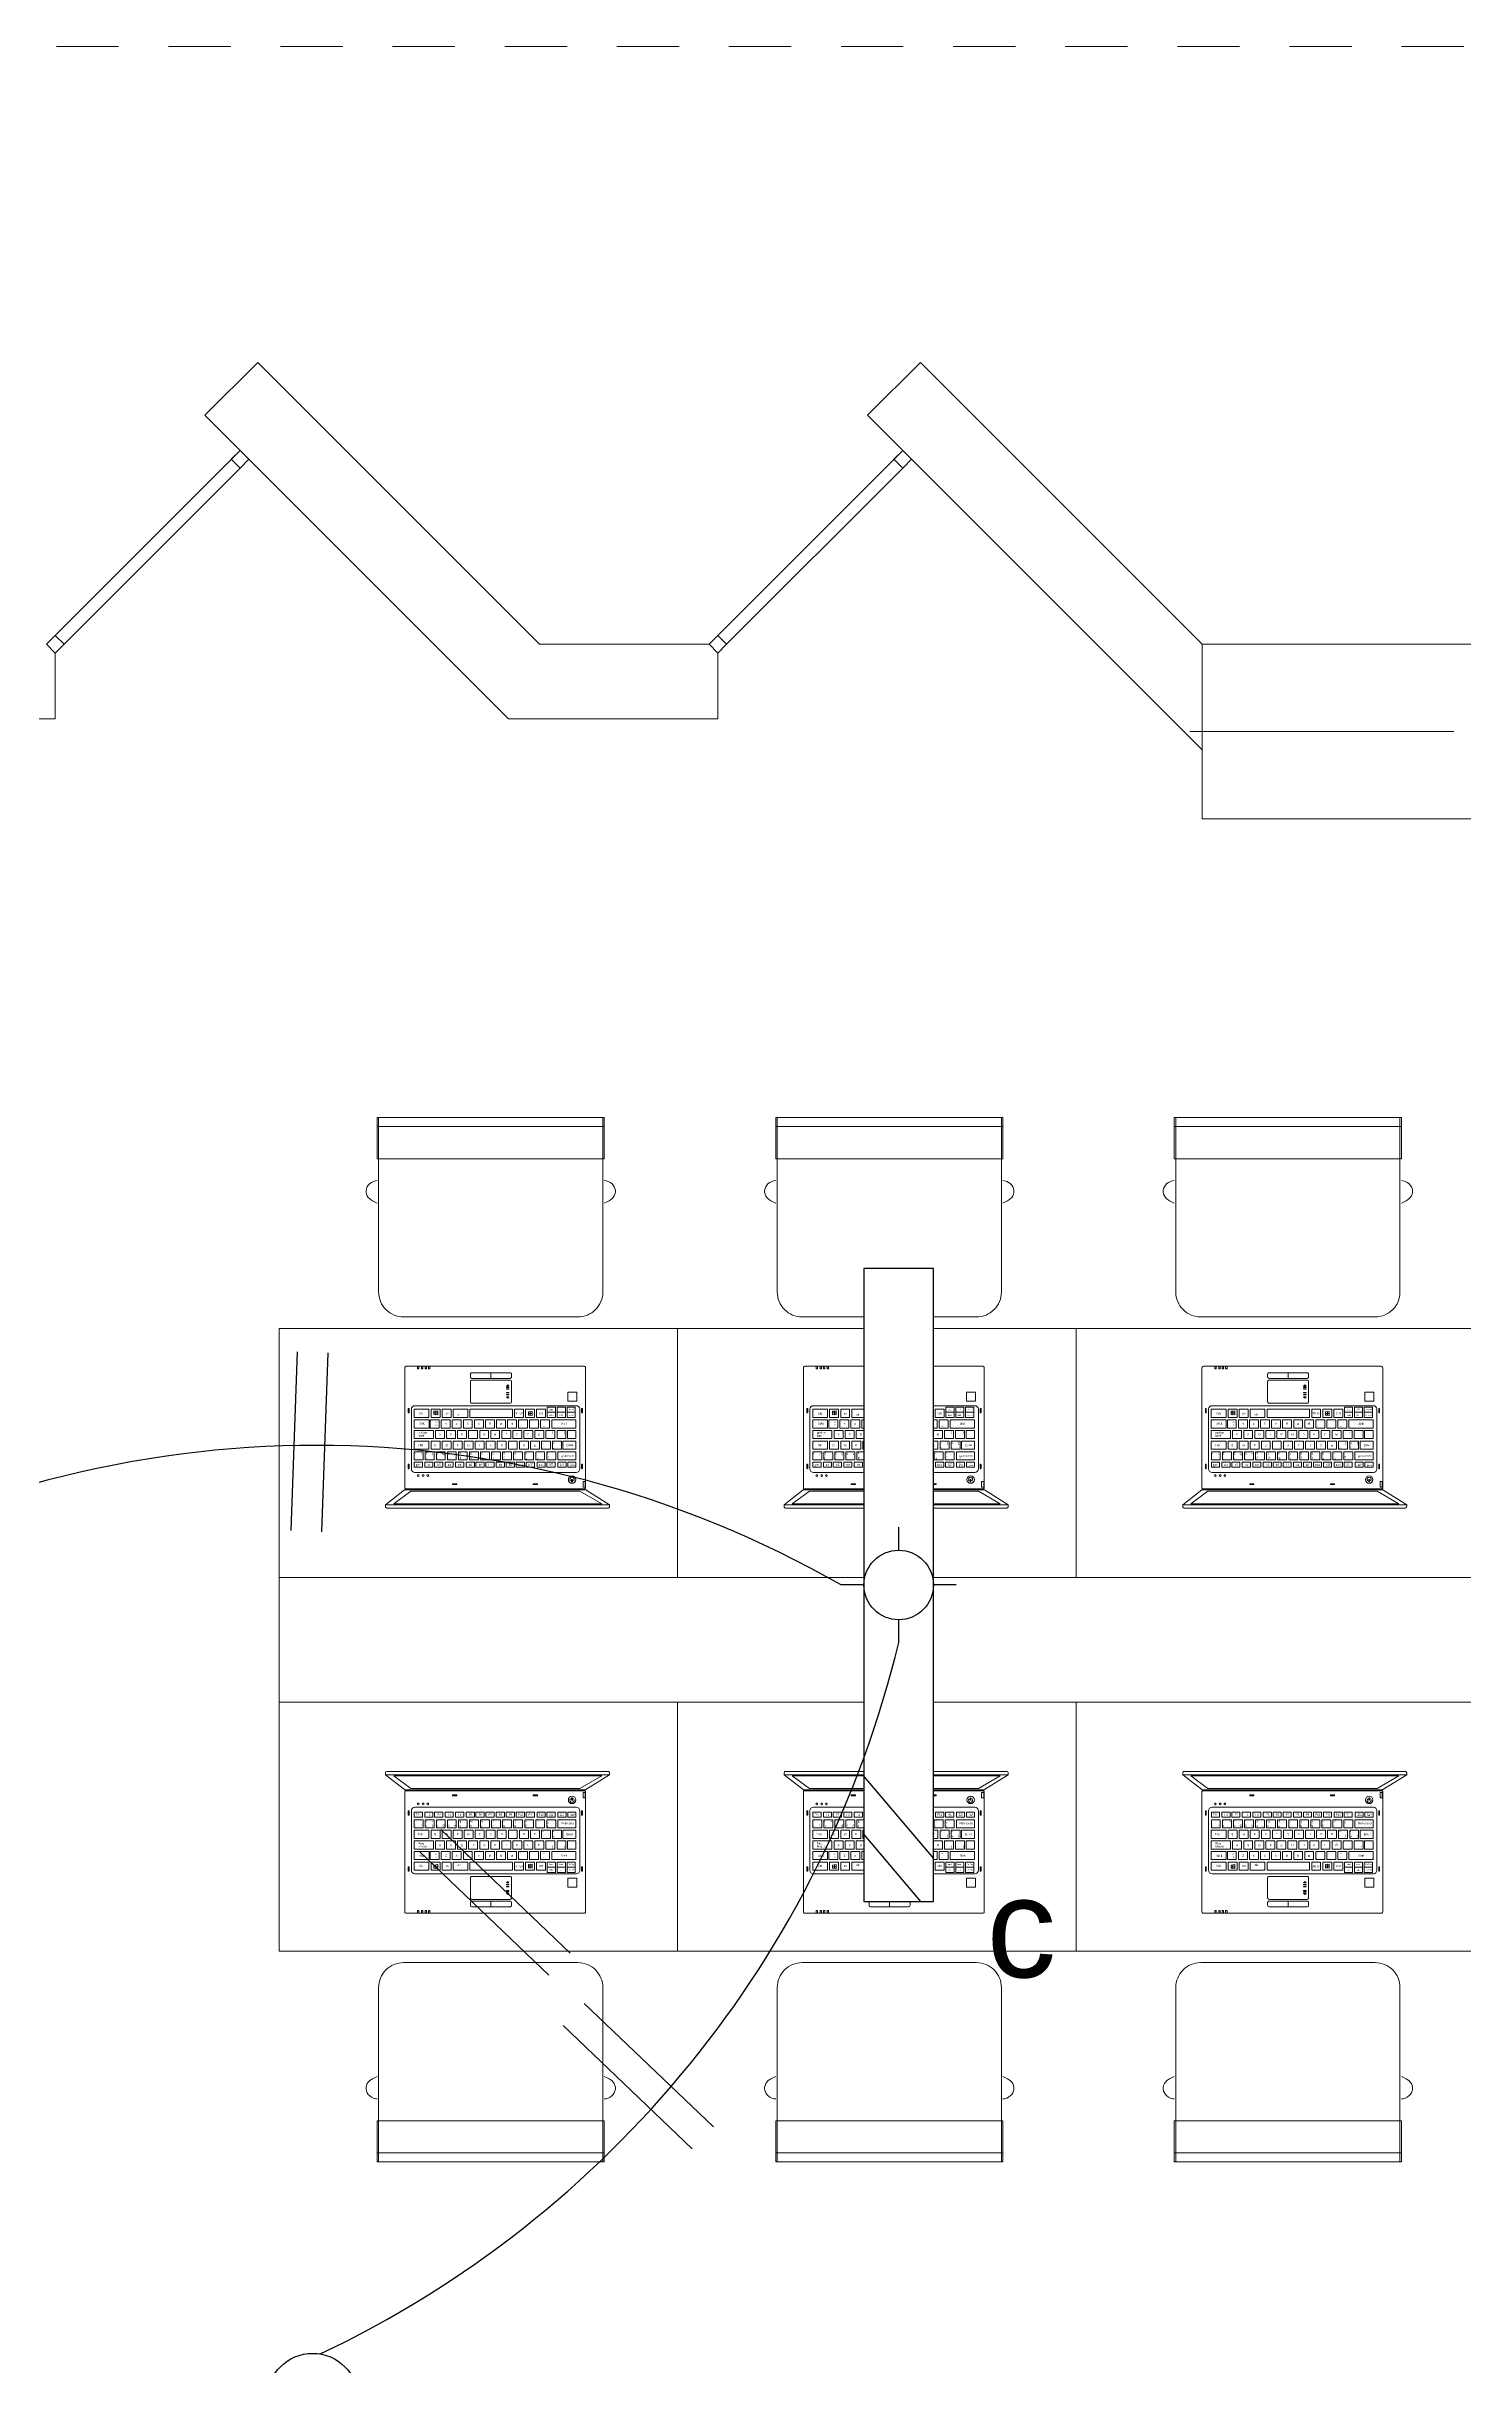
# Model space of a CAD drawing. Header units: metres. Extents: x -17 to 101, y 0 to 79.
# Drawn here: x 22.275 to 25.12, y 49.363 to 54.018 of the extents above; entities that cross this region are included whole.
import ezdxf

# ---------------------------------------------------------------- set-up
doc = ezdxf.new("R2010")
doc.units = ezdxf.units.M
doc.set_wipeout_variables(frame=1)
doc.linetypes.add('CONTINUA', pattern=[0])
doc.linetypes.add('HIDDEN2', pattern=[0.1875, 0.125, -0.0625])
for name, color, linetype, lineweight in [('ALUMBRADO', 1, 'Continuous', 30), ('Cotas varias El', 253, 'Continuous', 13), ('GRAFO 0 BLANCO', 7, 'Continuous', 0)]:
    doc.layers.add(name, color=color, linetype=linetype, lineweight=lineweight)
doc.styles.get("Standard").update_dxf_attribs({"font": 'arial.ttf'})

# ---------------------------------------------------------------- blocks, each defined once
blk = doc.blocks.new('ADOSADO')
at = {"color": 1, "lineweight": 25}
blk.add_wipeout([(-0.63, 0.015), (0.64, 0.015), (0.64, 0.155), (-0.63, 0.155)], dxfattribs=at).dxf.layer = 'ALUMBRADO'
at = {"layer": 'ALUMBRADO', "lineweight": 25}
for points in [[(0.005, 0.1548), (0.005, 0.2007)], [(-0.4959, 0.155), (-0.63, 0.0409)], [(-0.3794, 0.155), (-0.5438, 0.015)], [(-0.1107, 0.085), (-0.0648, 0.085)], [(0.0748, 0.085), (0.1207, 0.085)], [(0.005, -0.0307), (0.005, 0.0152)]]:
    blk.add_lwpolyline(points, dxfattribs=at)
at = {"layer": 'ALUMBRADO', "color": 1, "lineweight": 25}
blk.add_lwpolyline([(-0.63, 0.015), (0.64, 0.015), (0.64, 0.155), (-0.63, 0.155)], close=True, dxfattribs=at)
at = {"layer": 'ALUMBRADO', "lineweight": 25}
blk.add_circle((0.005, 0.085), 0.0698, dxfattribs=at)
blk = doc.blocks.new('A$C34F338A5')
at = {"layer": 'GRAFO 0 BLANCO', "color": 8}
for p, q in [((0.7563, 0.6624), (0.7516, 0.6528)), ((0.7573, 0.6643), (0.7563, 0.6624)), ((0.7597, 0.6677), (0.7573, 0.6643)), ((0.7626, 0.6706), (0.7597, 0.6677)), ((0.7659, 0.6728), (0.7626, 0.6706)), ((0.7695, 0.6743), (0.7659, 0.6728)), ((0.7732, 0.6751), (0.7695, 0.6743)), ((0.777, 0.6751), (0.7732, 0.6751)), ((0.7807, 0.6743), (0.777, 0.6751)), ((0.7843, 0.6728), (0.7807, 0.6743)), ((0.7876, 0.6706), (0.7843, 0.6728)), ((0.7905, 0.6677), (0.7876, 0.6706)), ((0.7929, 0.6643), (0.7905, 0.6677)), ((0.7948, 0.6605), (0.7929, 0.6643)), ((0.7961, 0.6563), (0.7948, 0.6605)), ((0.7966, 0.6528), (0.7961, 0.6563)), ((0.8406, 0.6528), (0.905, 0.6528)), ((0.8406, 0.1969), (0.8406, 0.6528)), ((0.905, 0.6528), (0.923, 0.6528)), ((0.905, 0.1969), (0.905, 0.6528)), ((0.923, 0.1969), (0.923, 0.6528)), ((0.7516, 0.1969), (0.7563, 0.1873)), ((0.7563, 0.1873), (0.7573, 0.1854)), ((0.7929, 0.1854), (0.7948, 0.1893)), ((0.7948, 0.1893), (0.7961, 0.1934)), ((0.7961, 0.1934), (0.7966, 0.1969)), ((0.8406, 0.1969), (0.905, 0.1969)), ((0.905, 0.1969), (0.923, 0.1969)), ((0.7573, 0.1854), (0.7597, 0.182)), ((0.7597, 0.182), (0.7626, 0.1792)), ((0.7626, 0.1792), (0.7659, 0.177)), ((0.7659, 0.177), (0.7695, 0.1754)), ((0.7695, 0.1754), (0.7732, 0.1747)), ((0.7732, 0.1747), (0.777, 0.1747)), ((0.777, 0.1747), (0.7807, 0.1754)), ((0.7807, 0.1754), (0.7843, 0.177)), ((0.7843, 0.177), (0.7876, 0.1792)), ((0.7876, 0.1792), (0.7905, 0.182)), ((0.7905, 0.182), (0.7929, 0.1854))]:
    blk.add_line(p, q, dxfattribs=at)
for points in [[(0, 0.8), (0.5, 0.8), (0.5, 0), (0, 0), (0, 0.8)], [(0.3627, 0.4564), (0.3601, 0.459), (0.3627, 0.4615), (0.3627, 0.4564)], [(0.384, 0.4564), (0.3865, 0.459), (0.384, 0.4615), (0.384, 0.4564)]]:
    blk.add_lwpolyline(points, dxfattribs=at)
for points in [[(0.1458, 0.6634), (0.1458, 0.2137), (0.1422, 0.2137, -0.414214), (0.1394, 0.2165), (0.1394, 0.6606, -0.414214), (0.1422, 0.6634)], [(0.176, 0.2531), (0.176, 0.6147, 0.14104), (0.1757, 0.6157), (0.1458, 0.6634), (0.1458, 0.2138), (0.1756, 0.2519, 0.167529)], [(0.4239, 0.2553), (0.4239, 0.6124, 0.414214), (0.421, 0.6153), (0.18, 0.6153, 0.414214), (0.178, 0.6133), (0.178, 0.2544, 0.414214), (0.18, 0.2524), (0.421, 0.2524, 0.414214)], [(0.2273, 0.608), (0.2273, 0.6083, 0.414214), (0.2265, 0.6091), (0.2192, 0.6091, 0.414214), (0.2184, 0.6083), (0.2184, 0.608, 0.414214), (0.2192, 0.6073), (0.2265, 0.6073, 0.414214)], [(0.3395, 0.608), (0.3395, 0.6083, 0.414214), (0.3388, 0.6091), (0.3314, 0.6091, 0.414214), (0.3306, 0.6083), (0.3306, 0.608, 0.414214), (0.3314, 0.6073), (0.3388, 0.6073, 0.414214)], [(0.3448, 0.2727), (0.3448, 0.5965, 0.414214), (0.3377, 0.6036), (0.2181, 0.6036, 0.414214), (0.2109, 0.5965), (0.2109, 0.2727, 0.414214), (0.2181, 0.2656), (0.3377, 0.2656, 0.414214)], [(0.3961, 0.387), (0.3961, 0.4637, 0.414214), (0.3932, 0.4665), (0.3528, 0.4665, 0.414214), (0.3499, 0.4637), (0.3499, 0.387, 0.414214), (0.3528, 0.3842), (0.3932, 0.3842, 0.414214)], [(0.4109, 0.4253), (0.4109, 0.4637, 0.414214), (0.408, 0.4665), (0.4024, 0.4665, 0.414214), (0.3996, 0.4637), (0.3996, 0.4253)], [(0.4109, 0.387), (0.4109, 0.4253), (0.3996, 0.4253), (0.3996, 0.387, 0.414214), (0.4024, 0.3842), (0.408, 0.3842, 0.414214)], [(0.2273, 0.26), (0.2273, 0.2603, 0.414214), (0.2265, 0.2611), (0.2192, 0.2611, 0.414214), (0.2184, 0.2603), (0.2184, 0.26, 0.414214), (0.2192, 0.2593), (0.2265, 0.2593, 0.414214)], [(0.3395, 0.26), (0.3395, 0.2603, 0.414214), (0.3388, 0.2611), (0.3314, 0.2611, 0.414214), (0.3306, 0.2603), (0.3306, 0.26, 0.414214), (0.3314, 0.2593), (0.3388, 0.2593, 0.414214)]]:
    blk.add_lwpolyline(points, format="xyb", close=True, dxfattribs=at)
for points in [[(0.1735, 0.2644), (0.1735, 0.604), (0.1478, 0.6476), (0.1478, 0.2301)], [(0.1814, 0.6102), (0.1814, 0.6143), (0.1925, 0.6143), (0.1925, 0.6102)], [(0.176, 0.5931), (0.176, 0.5644), (0.178, 0.5644), (0.178, 0.5931)], [(0.176, 0.5931), (0.176, 0.5911), (0.178, 0.5911), (0.178, 0.5931)], [(0.176, 0.5644), (0.176, 0.5664), (0.178, 0.5664), (0.178, 0.5644)], [(0.1966, 0.5873), (0.1966, 0.5888), (0.1921, 0.5888), (0.1921, 0.5873)], [(0.2211, 0.5796), (0.2211, 0.596), (0.2312, 0.596), (0.2312, 0.5796)], [(0.2211, 0.5596), (0.2211, 0.5761), (0.2312, 0.5761), (0.2312, 0.5596)], [(0.2361, 0.5595), (0.2361, 0.596), (0.2525, 0.596), (0.2525, 0.5595)], [(0.2574, 0.5698), (0.2574, 0.596), (0.2738, 0.596), (0.2738, 0.5698)], [(0.2574, 0.5489), (0.2574, 0.5669), (0.2738, 0.5669), (0.2738, 0.5489)], [(0.2787, 0.5789), (0.2787, 0.596), (0.2951, 0.596), (0.2951, 0.5789)], [(0.2787, 0.5579), (0.2787, 0.5758), (0.2951, 0.5758), (0.2951, 0.5579)], [(0.3, 0.5473), (0.3, 0.5959), (0.3163, 0.5959), (0.3163, 0.5473)], [(0.3316, 0.5945), (0.3316, 0.5781), (0.3213, 0.5781), (0.3213, 0.5945)], [(0.3316, 0.5747), (0.3316, 0.5583), (0.3213, 0.5583), (0.3213, 0.5747)], [(0.3316, 0.5781), (0.3316, 0.5945), (0.3419, 0.5945), (0.3419, 0.5781)], [(0.3316, 0.5583), (0.3316, 0.5747), (0.3419, 0.5747), (0.3419, 0.5583)], [(0.3537, 0.5976), (0.3537, 0.5795), (0.3717, 0.5795), (0.3717, 0.5976)], [(0.1882, 0.5102), (0.1882, 0.5187), (0.1864, 0.5187), (0.1864, 0.5102)], [(0.2211, 0.5377), (0.2211, 0.5542), (0.2312, 0.5542), (0.2312, 0.5377)], [(0.2211, 0.5178), (0.2211, 0.5342), (0.2312, 0.5342), (0.2312, 0.5178)], [(0.2211, 0.4962), (0.2211, 0.5126), (0.2312, 0.5126), (0.2312, 0.4962)], [(0.2361, 0.5373), (0.2361, 0.5553), (0.2525, 0.5553), (0.2525, 0.5373)], [(0.2361, 0.5151), (0.2361, 0.5331), (0.2525, 0.5331), (0.2525, 0.5151)], [(0.2574, 0.5268), (0.2574, 0.5447), (0.2738, 0.5447), (0.2738, 0.5268)], [(0.2574, 0.5046), (0.2574, 0.5226), (0.2738, 0.5226), (0.2738, 0.5046)], [(0.2787, 0.5357), (0.2787, 0.5536), (0.2951, 0.5536), (0.2951, 0.5357)], [(0.2787, 0.5135), (0.2787, 0.5315), (0.2951, 0.5315), (0.2951, 0.5135)], [(0.3, 0.5251), (0.3, 0.5431), (0.3163, 0.5431), (0.3163, 0.5251)], [(0.3, 0.503), (0.3, 0.5209), (0.3163, 0.5209), (0.3163, 0.503)], [(0.3316, 0.5548), (0.3316, 0.5384), (0.3213, 0.5384), (0.3213, 0.5548)], [(0.3213, 0.517), (0.3213, 0.5349), (0.3377, 0.5349), (0.3377, 0.517)], [(0.3213, 0.4948), (0.3213, 0.5128), (0.3377, 0.5128), (0.3377, 0.4948)], [(0.3316, 0.5384), (0.3316, 0.5548), (0.3419, 0.5548), (0.3419, 0.5384)], [(0.2211, 0.4762), (0.2211, 0.4926), (0.2312, 0.4926), (0.2312, 0.4762)], [(0.2211, 0.4559), (0.2211, 0.4724), (0.2312, 0.4724), (0.2312, 0.4559)], [(0.2361, 0.493), (0.2361, 0.5109), (0.2525, 0.5109), (0.2525, 0.493)], [(0.2361, 0.4708), (0.2361, 0.4888), (0.2525, 0.4888), (0.2525, 0.4708)], [(0.2361, 0.4487), (0.2361, 0.4666), (0.2525, 0.4666), (0.2525, 0.4487)], [(0.2574, 0.4824), (0.2574, 0.5004), (0.2738, 0.5004), (0.2738, 0.4824)], [(0.2574, 0.4603), (0.2574, 0.4782), (0.2738, 0.4782), (0.2738, 0.4603)], [(0.2787, 0.4914), (0.2787, 0.5093), (0.2951, 0.5093), (0.2951, 0.4914)], [(0.2787, 0.4692), (0.2787, 0.4871), (0.2951, 0.4871), (0.2951, 0.4692)], [(0.3, 0.4808), (0.3, 0.4988), (0.3163, 0.4988), (0.3163, 0.4808)], [(0.3, 0.4586), (0.3, 0.4766), (0.3163, 0.4766), (0.3163, 0.4586)], [(0.3213, 0.4727), (0.3213, 0.4906), (0.3377, 0.4906), (0.3377, 0.4727)], [(0.3213, 0.3832), (0.3213, 0.4684), (0.3377, 0.4684), (0.3377, 0.3832)], [(0.3325, 0.5005), (0.3333, 0.5079), (0.3251, 0.5079), (0.3261, 0.5005)], [(0.3325, 0.5005), (0.3329, 0.5041), (0.3256, 0.5042), (0.3261, 0.5005)], [(0.3325, 0.5005), (0.3333, 0.5079), (0.3293, 0.5079), (0.3293, 0.5005)], [(0.2211, 0.436), (0.2211, 0.4524), (0.2312, 0.4524), (0.2312, 0.436)], [(0.2211, 0.4153), (0.2211, 0.4317), (0.2312, 0.4317), (0.2312, 0.4153)], [(0.2361, 0.4265), (0.2361, 0.4444), (0.2525, 0.4444), (0.2525, 0.4265)], [(0.2361, 0.4043), (0.2361, 0.4223), (0.2525, 0.4223), (0.2525, 0.4043)], [(0.2574, 0.4381), (0.2574, 0.4561), (0.2738, 0.4561), (0.2738, 0.4381)], [(0.2574, 0.4159), (0.2574, 0.4339), (0.2738, 0.4339), (0.2738, 0.4159)], [(0.2787, 0.447), (0.2787, 0.465), (0.2951, 0.465), (0.2951, 0.447)], [(0.2787, 0.4249), (0.2787, 0.4428), (0.2951, 0.4428), (0.2951, 0.4249)], [(0.2787, 0.4027), (0.2787, 0.4206), (0.2951, 0.4206), (0.2951, 0.4027)], [(0.3, 0.4365), (0.3, 0.4544), (0.3163, 0.4544), (0.3163, 0.4365)], [(0.3, 0.4143), (0.3, 0.4323), (0.3163, 0.4323), (0.3163, 0.4143)], [(0.3664, 0.4564), (0.3664, 0.4615), (0.3671, 0.4615), (0.3671, 0.4564)], [(0.3705, 0.4564), (0.3705, 0.4615), (0.3712, 0.4615), (0.3712, 0.4564)], [(0.3781, 0.4564), (0.3781, 0.4615), (0.3788, 0.4615), (0.3788, 0.4564)], [(0.381, 0.4564), (0.381, 0.4615), (0.3817, 0.4615), (0.3817, 0.4564)], [(0.2211, 0.3953), (0.2211, 0.4117), (0.2312, 0.4117), (0.2312, 0.3953)], [(0.2211, 0.3756), (0.2211, 0.392), (0.2312, 0.392), (0.2312, 0.3756)], [(0.2361, 0.3822), (0.2361, 0.4001), (0.2525, 0.4001), (0.2525, 0.3822)], [(0.2361, 0.36), (0.2361, 0.3779), (0.2525, 0.3779), (0.2525, 0.36)], [(0.2574, 0.3938), (0.2574, 0.4117), (0.2738, 0.4117), (0.2738, 0.3938)], [(0.2574, 0.3716), (0.2574, 0.3896), (0.2738, 0.3896), (0.2738, 0.3716)], [(0.2787, 0.3805), (0.2787, 0.3985), (0.2951, 0.3985), (0.2951, 0.3805)], [(0.2787, 0.3584), (0.2787, 0.3763), (0.2951, 0.3763), (0.2951, 0.3584)], [(0.3, 0.3921), (0.3, 0.4101), (0.3163, 0.4101), (0.3163, 0.3921)], [(0.3, 0.37), (0.3, 0.3879), (0.3163, 0.3879), (0.3163, 0.37)], [(0.3212, 0.3494), (0.3212, 0.3789), (0.3376, 0.3789), (0.3376, 0.3494)], [(0.1882, 0.3483), (0.1882, 0.3567), (0.1864, 0.3567), (0.1864, 0.3483)], [(0.2211, 0.3545), (0.2211, 0.3709), (0.2312, 0.3709), (0.2312, 0.3545)], [(0.2211, 0.3333), (0.2211, 0.3498), (0.2312, 0.3498), (0.2312, 0.3333)], [(0.2211, 0.3122), (0.2211, 0.3286), (0.2312, 0.3286), (0.2312, 0.3122)], [(0.2361, 0.3378), (0.2361, 0.3558), (0.2525, 0.3558), (0.2525, 0.3378)], [(0.2361, 0.3157), (0.2361, 0.3336), (0.2525, 0.3336), (0.2525, 0.3157)], [(0.2574, 0.3494), (0.2574, 0.3674), (0.2738, 0.3674), (0.2738, 0.3494)], [(0.2574, 0.3273), (0.2574, 0.3452), (0.2738, 0.3452), (0.2738, 0.3273)], [(0.2787, 0.3362), (0.2787, 0.3542), (0.2951, 0.3542), (0.2951, 0.3362)], [(0.2787, 0.314), (0.2787, 0.332), (0.2951, 0.332), (0.2951, 0.314)], [(0.3, 0.3478), (0.3, 0.3658), (0.3163, 0.3658), (0.3163, 0.3478)], [(0.3, 0.3257), (0.3, 0.3436), (0.3163, 0.3436), (0.3163, 0.3257)], [(0.3212, 0.3273), (0.3212, 0.3452), (0.3376, 0.3452), (0.3376, 0.3273)], [(0.176, 0.2746), (0.176, 0.3033), (0.178, 0.3033), (0.178, 0.2746)], [(0.176, 0.3033), (0.176, 0.3013), (0.178, 0.3013), (0.178, 0.3033)], [(0.2211, 0.2925), (0.2211, 0.3089), (0.2312, 0.3089), (0.2312, 0.2925)], [(0.2211, 0.2713), (0.2211, 0.2878), (0.2312, 0.2878), (0.2312, 0.2713)], [(0.2361, 0.2935), (0.2361, 0.3114), (0.2525, 0.3114), (0.2525, 0.2935)], [(0.2361, 0.2713), (0.2361, 0.2893), (0.2525, 0.2893), (0.2525, 0.2713)], [(0.2574, 0.3051), (0.2574, 0.3231), (0.2738, 0.3231), (0.2738, 0.3051)], [(0.2574, 0.2712), (0.2574, 0.3009), (0.2738, 0.3009), (0.2738, 0.2712)], [(0.2787, 0.2712), (0.2787, 0.3098), (0.2951, 0.3098), (0.2951, 0.2712)], [(0.3, 0.3035), (0.3, 0.3214), (0.3163, 0.3214), (0.3163, 0.3035)], [(0.3, 0.2712), (0.3, 0.3011), (0.3163, 0.3011), (0.3163, 0.2712)], [(0.3212, 0.3051), (0.3212, 0.3231), (0.3376, 0.3231), (0.3376, 0.3051)], [(0.3212, 0.2712), (0.3212, 0.3009), (0.3376, 0.3009), (0.3376, 0.2712)], [(0.3336, 0.311), (0.3344, 0.3184), (0.3262, 0.3184), (0.3272, 0.311)], [(0.3336, 0.311), (0.334, 0.3147), (0.3267, 0.3147), (0.3272, 0.311)], [(0.3336, 0.311), (0.3344, 0.3184), (0.3304, 0.3184), (0.3304, 0.311)], [(0.4239, 0.3), (0.4239, 0.3027), (0.4185, 0.3027), (0.4185, 0.3)], [(0.4239, 0.293), (0.4239, 0.2957), (0.4185, 0.2957), (0.4185, 0.293)], [(0.4239, 0.2861), (0.4239, 0.2889), (0.4185, 0.2889), (0.4185, 0.2861)], [(0.4239, 0.278), (0.4239, 0.2807), (0.4185, 0.2807), (0.4185, 0.278)], [(0.176, 0.2746), (0.176, 0.2766), (0.178, 0.2766), (0.178, 0.2746)]]:
    blk.add_lwpolyline(points, close=True, dxfattribs=at)
blk.add_lwpolyline([(0.923, 0.1999), (0.573, 0.1999, -0.414214), (0.523, 0.2499), (0.523, 0.5999, -0.414214), (0.573, 0.6499), (0.923, 0.6499), (0.923, 0.1999)], format="xyb", dxfattribs=at)
for centre, radius in [((0.1965, 0.5881), 0.00745), ((0.2045, 0.2985), 0.00177), ((0.2045, 0.2892), 0.00177), ((0.2045, 0.2793), 0.00177)]:
    blk.add_circle(centre, radius, dxfattribs=at)
blk.add_arc((0.1971, 0.5881), 0.00424, 222.7517, 140.8259, dxfattribs=at)
for s, height, p in [('Bloq', 0.00246, (0.2255, 0.5646)), ('Pausa', 0.00246, (0.2258, 0.5837)), ('Despl', 0.00246, (0.2286, 0.5637)), ('Inter', 0.00246, (0.2287, 0.5843)), ('Retroceso', 0.00417, (0.2455, 0.5659)), ('Enter', 0.00417, (0.2673, 0.577)), (']', 0.00417, (0.2704, 0.5637)), ('}', 0.00417, (0.2918, 0.572)), ('Shift', 0.00417, (0.3105, 0.5661)), ('Re Pág', 0.00246, (0.327, 0.581)), ('Inicio ', 0.00246, (0.327, 0.5619)), ('Av Pág', 0.00246, (0.3379, 0.582)), ('Fin', 0.00246, (0.3386, 0.5635)), ('Impr', 0.00246, (0.226, 0.5422)), ('F12', 0.00411, (0.2281, 0.5211)), ('Pant', 0.00246, (0.2291, 0.5424)), ('?', 0.00417, (0.2413, 0.5176)), ('¿', 0.00417, (0.2423, 0.5385)), ('¡', 0.00417, (0.2503, 0.5386)), ("'", 0.00417, (0.2521, 0.5178)), ('^ ', 0.00417, (0.263, 0.5281)), ('*', 0.00417, (0.263, 0.5497)), ('P', 0.00417, (0.2669, 0.5119)), ('[ ', 0.00417, (0.2706, 0.5405)), ('`', 0.00417, (0.2725, 0.5289)), ('+', 0.00417, (0.2718, 0.55)), ('¨', 0.00417, (0.2847, 0.5387)), ('Ñ', 0.00417, (0.2892, 0.5202)), ('{', 0.00417, (0.2923, 0.5479)), ('´', 0.00417, (0.2924, 0.539)), ('_', 0.00417, (0.3028, 0.5297)), ('-', 0.00417, (0.3136, 0.5299)), ('Insert', 0.00246, (0.3269, 0.5424)), ('Ctrl', 0.00417, (0.3312, 0.5213)), ('Supr', 0.00246, (0.3375, 0.5429)), ('F10', 0.00411, (0.2281, 0.4798)), ('F9', 0.00411, (0.2282, 0.461)), ('F11', 0.00411, (0.2282, 0.5006)), ('=', 0.00417, (0.2401, 0.4945)), (')', 0.00417, (0.242, 0.4737)), ('0', 0.00417, (0.2504, 0.4939)), ('9', 0.00417, (0.2508, 0.4725)), ('O', 0.00417, (0.2671, 0.4895)), ('I', 0.00417, (0.267, 0.4688)), ('L', 0.00417, (0.2892, 0.4984)), ('K', 0.00417, (0.2894, 0.476)), (':', 0.00417, (0.3044, 0.5056)), (';', 0.00417, (0.305, 0.4829)), ('M', 0.00417, (0.3109, 0.4649)), ('.', 0.00417, (0.3139, 0.5059)), (',', 0.00417, (0.3142, 0.4823)), ('Alt Gr', 0.00417, (0.3317, 0.4744)), ('F8', 0.00411, (0.2281, 0.4411)), ('F7', 0.00411, (0.2283, 0.4206)), ('/', 0.00417, (0.2411, 0.4293)), ('(', 0.00417, (0.242, 0.4507)), ('8', 0.00417, (0.2511, 0.45)), ('7', 0.00417, (0.2514, 0.4276)), ('U', 0.00417, (0.2671, 0.445)), ('Y', 0.00417, (0.2672, 0.4234)), ('H', 0.00417, (0.2891, 0.4319)), ('J', 0.00417, (0.2892, 0.4553)), ('N', 0.00417, (0.3104, 0.4436)), ('B', 0.00417, (0.3107, 0.4216)), ('F6', 0.00411, (0.2282, 0.4008)), ('F5', 0.00411, (0.2282, 0.3809)), ('&', 0.00417, (0.2415, 0.406)), ('%%%', 0.00417, (0.2423, 0.3838)), ('5', 0.00417, (0.2507, 0.3837)), ('6', 0.00417, (0.2514, 0.4054)), ('~ ', 0.00417, (0.2525, 0.3735)), ('T', 0.00417, (0.2672, 0.4012)), ('R', 0.00417, (0.2673, 0.3782)), ('G', 0.00417, (0.2894, 0.4097)), ('F', 0.00417, (0.2893, 0.3886)), ('V', 0.00417, (0.3107, 0.399)), ('C', 0.00417, (0.3107, 0.3768)), ('F3', 0.00411, (0.2279, 0.3388)), ('F4', 0.00411, (0.228, 0.3593)), ('.', 0.00417, (0.2383, 0.3394)), ('$', 0.00417, (0.2423, 0.362)), ('@', 0.00417, (0.2498, 0.3279)), ('#', 0.00417, (0.25, 0.3512)), ('3', 0.00417, (0.2502, 0.3386)), ('4', 0.00417, (0.2512, 0.3615)), ('E', 0.00417, (0.2671, 0.3565)), ('W', 0.00417, (0.2674, 0.3337)), ('S', 0.00417, (0.2893, 0.3432)), ('D', 0.00417, (0.2894, 0.3656)), ('Z', 0.00417, (0.3101, 0.3335)), ('X', 0.00417, (0.3104, 0.3543)), ('Alt', 0.00417, (0.329, 0.358)), ('Fn', 0.00417, (0.3311, 0.3337)), ('Esc', 0.00411, (0.2275, 0.2743)), ('F1', 0.00411, (0.228, 0.2976)), ('F2', 0.00411, (0.2282, 0.318)), ('!', 0.00417, (0.2416, 0.2946)), ('"', 0.00417, (0.2421, 0.3164)), ('¬', 0.00417, (0.2411, 0.3067)), ('\\', 0.00417, (0.2495, 0.2849)), ('|', 0.00411, (0.2496, 0.3072)), ('2', 0.00417, (0.251, 0.3164)), ('1', 0.00417, (0.251, 0.2944)), ('Tab', 0.00417, (0.2672, 0.2786)), ('Q', 0.00417, (0.2671, 0.3107)), ('Bloq', 0.00417, (0.2859, 0.2795)), ('A', 0.00417, (0.2894, 0.3212)), ('Mayús', 0.00417, (0.2918, 0.2795)), ('<', 0.00417, (0.3077, 0.3134)), ('Shift', 0.00417, (0.3108, 0.2816)), ('>', 0.00417, (0.3135, 0.314)), ('Ctrl', 0.00417, (0.3308, 0.2812)), ('°', 0.00411, (0.2523, 0.2723))]:
    blk.add_text(s, height=height, rotation=90, dxfattribs=at).set_placement(p)

msp = doc.modelspace()

# ---------------------------------------------------------------- linework, layer by layer
at = {"color": 7, "ltscale": 0.0005}
msp.add_circle((22.8094, 49.2966), 0.0913, dxfattribs=at)
at = {"layer": 'ALUMBRADO', "color": 114, "lineweight": 25}
for points in [[(22.7664, 51.0393), (22.7788, 51.398)], [(22.8278, 51.037), (22.8402, 51.3957)], [(23.3259, 50.1914), (23.0664, 50.4393)], [(23.2833, 50.1471), (23.0239, 50.395)], [(23.6139, 49.8425), (23.3544, 50.0904)], [(23.5714, 49.7982), (23.3119, 50.0461)]]:
    msp.add_lwpolyline(points, dxfattribs=at)
at = {"layer": 'ALUMBRADO', "linetype": 'CONTINUA', "lineweight": 25}
msp.add_arc((41.3407, 61.1878), 22.9852, 203.06445, 222.30124, dxfattribs=at)
at = {"layer": 'ALUMBRADO', "lineweight": 25}
msp.add_arc((22.8169, 49.0907), 2.1195, 60.2087, 119.7913, dxfattribs=at)
at = {"layer": 'Cotas varias El', "linetype": 'Continuous'}
for p, q in [((22.2749, 52.8182), (22.6638, 53.2071)), ((22.6638, 53.2071), (22.6461, 53.1894)), ((22.6638, 53.2071), (22.6815, 53.1894)), ((23.6049, 52.8182), (23.9938, 53.2071)), ((23.9938, 53.2071), (23.9762, 53.1894)), ((23.9938, 53.2071), (24.0115, 53.1894)), ((22.3103, 52.8182), (22.6638, 53.1717)), ((22.6461, 53.1894), (22.6638, 53.1717)), ((22.6638, 53.1717), (22.6815, 53.1894)), ((23.6403, 52.8182), (23.9938, 53.1717)), ((23.9762, 53.1894), (23.9938, 53.1717)), ((23.9938, 53.1717), (24.0115, 53.1894)), ((22.3103, 52.8182), (22.2926, 52.8358)), ((23.6403, 52.8182), (23.6226, 52.8358)), ((22.2926, 52.8005), (22.3103, 52.8182)), ((23.6226, 52.8005), (23.6403, 52.8182)), ((24.5699, 52.6431), (25.0999, 52.6431))]:
    msp.add_line(p, q, dxfattribs=at)
at = {"layer": 'Cotas varias El', "ltscale": 0.05}
for p, q in [((22.2749, 52.8182), (22.2926, 52.8005)), ((22.2749, 52.8182), (22.2926, 52.8005)), ((22.2926, 52.8005), (22.2926, 52.6682)), ((23.6049, 52.8182), (23.6226, 52.8005)), ((23.6049, 52.8181), (23.6226, 52.8005)), ((23.6226, 52.8005), (23.6226, 52.6682)), ((23.711, 52.7121), (23.711, 52.7121)), ((21.8727, 52.6682), (22.2926, 52.6682))]:
    msp.add_line(p, q, dxfattribs=at)
at = {"layer": 'Cotas varias El', "linetype": 'HIDDEN2'}
msp.add_lwpolyline([(34.7949, 52.8181), (34.7949, 54.0181), (5.9949, 54.0181), (5.9949, 52.8181)], dxfattribs=at)
at = {"layer": 'Cotas varias El', "ltscale": 0.05}
for points in [[(22.6992, 53.3838), (22.5931, 53.2778)], [(23.2649, 52.8182), (22.6992, 53.3838)], [(24.0292, 53.3838), (23.9231, 53.2778)], [(24.5949, 52.8182), (24.0292, 53.3838)], [(22.5931, 53.2778), (23.2027, 52.6682)], [(23.9231, 53.2778), (24.5949, 52.606)], [(23.2649, 52.8182), (23.6049, 52.8182)], [(23.2027, 52.6682), (23.6226, 52.6682)]]:
    msp.add_lwpolyline(points, dxfattribs=at)
at = {"layer": 'Cotas varias El'}
for points in [[(24.5949, 52.606), (24.5949, 52.4681), (25.6949, 52.4681), (25.6949, 52.8181)], [(22.7419, 50.6951), (22.7419, 50.9451)]]:
    msp.add_lwpolyline(points, dxfattribs=at)
at = {"layer": 'Cotas varias El', "linetype": 'Continuous'}
msp.add_lwpolyline([(24.5949, 52.4681), (25.6949, 52.4681), (25.6949, 52.8181), (24.5949, 52.8181)], close=True, dxfattribs=at)

# ---------------------------------------------------------------- block references
at = {"layer": 'Cotas varias El', "xscale": -1, "rotation": 270}
for p in [(22.7419, 50.9451), (23.5419, 50.9451), (24.3419, 50.9451)]:
    msp.add_blockref('A$C34F338A5', p, dxfattribs=at)
at = {"layer": 'Cotas varias El', "rotation": 270}
for p in [(22.7419, 50.6951), (23.5419, 50.6951), (24.3419, 50.6951)]:
    msp.add_blockref('A$C34F338A5', p, dxfattribs=at)

# ---------------------------------------------------------------- texts
at = {"layer": 'ALUMBRADO', "color": 102, "lineweight": 25}
msp.add_text('c', height=0.2, rotation=0.0215, dxfattribs=at).set_placement((24.162, 50.1426, 6632.0928))

# ---------------------------------------------------------------- next in the draw order: block references
at = {"layer": 'ALUMBRADO', "lineweight": 25, "rotation": 90}
msp.add_blockref('ADOSADO', (24.0706, 50.9251), dxfattribs=at)

# ---------------------------------------------------------------- next in the draw order: linework, layer by layer
at = {"layer": 'ALUMBRADO', "lineweight": 25}
msp.add_arc((21.912, 51.315), 2.1332, 295.3159, 346.4251, dxfattribs=at)

doc.saveas('drawing.dxf')
